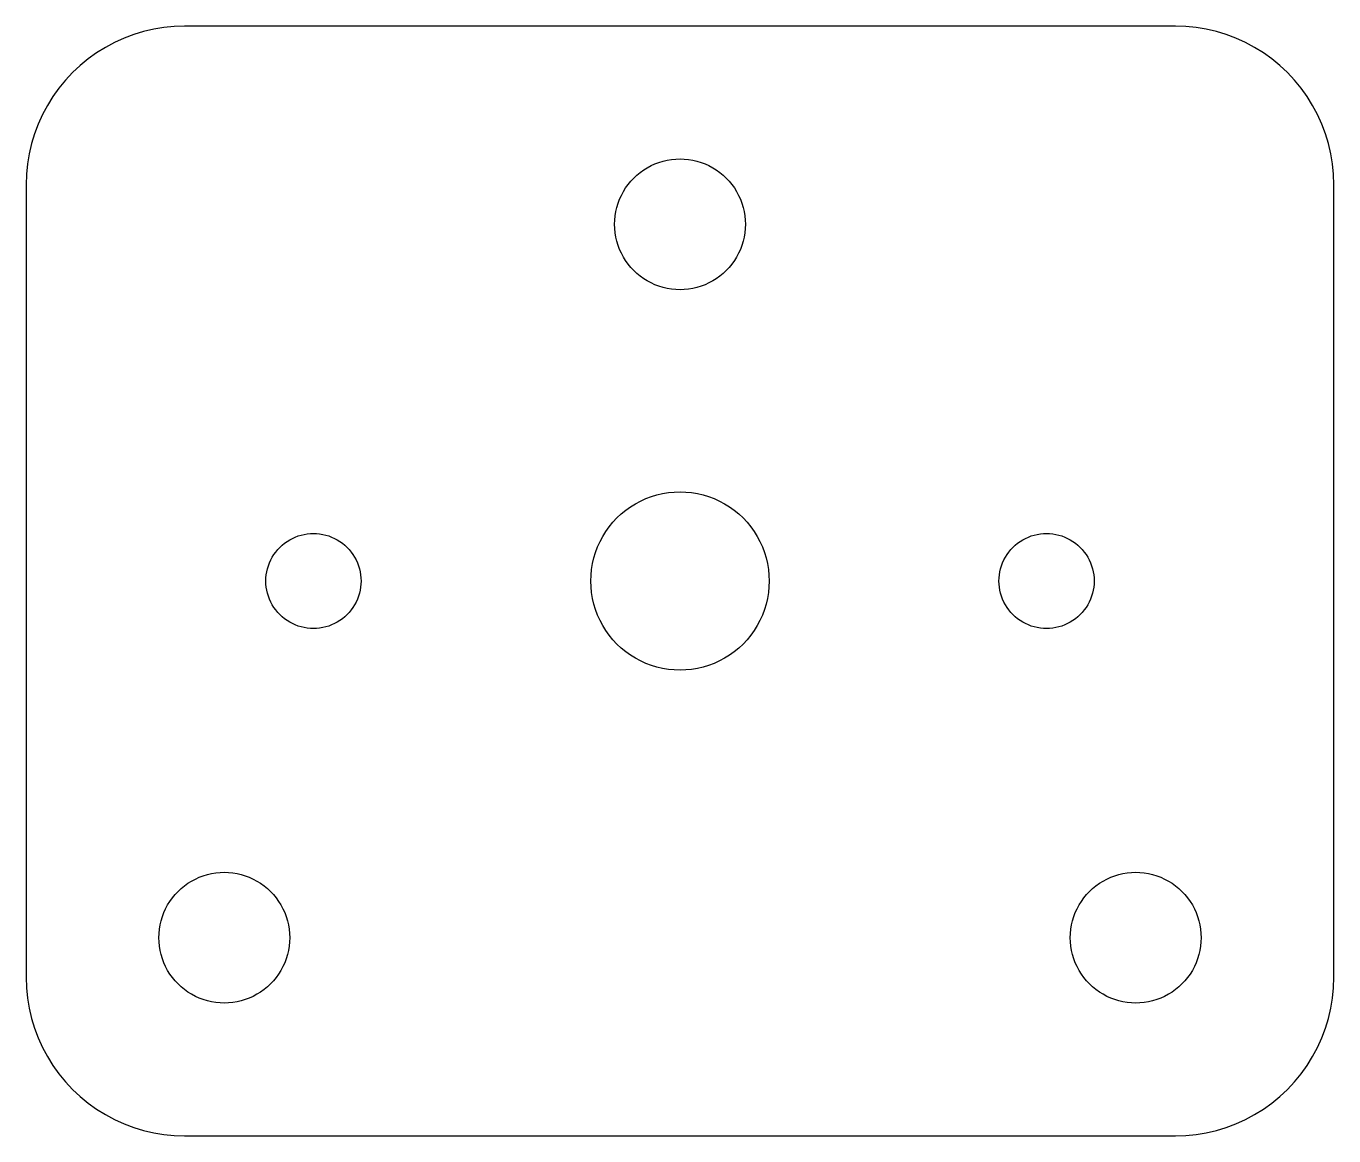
# Model space of a CAD drawing. Header units: millimetres. Extents: x -33 to 33, y -28 to 28.
import ezdxf

# ---------------------------------------------------------------- set-up
doc = ezdxf.new("R2010")
doc.units = ezdxf.units.MM

msp = doc.modelspace()

# ---------------------------------------------------------------- linework, layer by layer
at = {"layer": 'SCHNITT'}
for points in [[(25.523, -27.983), (26.044, -27.932), (26.561, -27.846), (27.071, -27.727), (27.572, -27.575), (28.061, -27.391), (28.538, -27.175), (29, -26.928), (29.445, -26.652), (29.87, -26.347), (30.275, -26.015), (30.657, -25.657), (31.015, -25.275), (31.347, -24.87), (31.652, -24.445), (31.928, -24), (32.175, -23.538), (32.391, -23.061), (32.575, -22.572), (32.727, -22.071), (32.846, -21.561), (32.932, -21.044), (32.983, -20.523), (33, -20), (33, 20), (32.983, 20.523), (32.932, 21.044), (32.846, 21.561), (32.727, 22.071), (32.575, 22.572), (32.391, 23.061), (32.175, 23.538), (31.928, 24), (31.652, 24.445), (31.347, 24.87), (31.015, 25.275), (30.657, 25.657), (30.275, 26.015), (29.87, 26.347), (29.445, 26.652), (29, 26.928), (28.538, 27.175), (28.061, 27.391), (27.572, 27.575), (27.071, 27.727), (26.561, 27.846), (26.044, 27.932), (25.523, 27.983), (25, 28), (-25, 28), (-25.523, 27.983), (-26.044, 27.932), (-26.561, 27.846), (-27.071, 27.727), (-27.572, 27.575), (-28.061, 27.391), (-28.538, 27.175), (-29, 26.928), (-29.445, 26.652), (-29.87, 26.347), (-30.275, 26.015), (-30.657, 25.657), (-31.015, 25.275), (-31.347, 24.87), (-31.652, 24.445), (-31.928, 24), (-32.175, 23.538), (-32.391, 23.061), (-32.575, 22.572), (-32.727, 22.071), (-32.846, 21.561), (-32.932, 21.044), (-32.983, 20.523), (-33, 20), (-33, -20), (-32.983, -20.523), (-32.932, -21.044), (-32.846, -21.561), (-32.727, -22.071), (-32.575, -22.572), (-32.391, -23.061), (-32.175, -23.538), (-31.928, -24), (-31.652, -24.445), (-31.347, -24.87), (-31.015, -25.275), (-30.657, -25.657), (-30.275, -26.015), (-29.87, -26.347), (-29.445, -26.652), (-29, -26.928), (-28.538, -27.175), (-28.061, -27.391), (-27.572, -27.575), (-27.071, -27.727), (-26.561, -27.846), (-26.044, -27.932), (-25.523, -27.983), (-25, -28), (25, -28)], [(-0.216, 14.707), (-0.431, 14.728), (-0.644, 14.763), (-0.854, 14.812), (-1.061, 14.875), (-1.263, 14.951), (-1.46, 15.04), (-1.65, 15.142), (-1.833, 15.256), (-2.009, 15.382), (-2.176, 15.519), (-2.333, 15.667), (-2.481, 15.824), (-2.618, 15.991), (-2.744, 16.167), (-2.858, 16.35), (-2.96, 16.54), (-3.049, 16.737), (-3.125, 16.939), (-3.188, 17.146), (-3.237, 17.356), (-3.272, 17.569), (-3.293, 17.784), (-3.3, 18), (-3.293, 18.216), (-3.272, 18.431), (-3.237, 18.644), (-3.188, 18.854), (-3.125, 19.061), (-3.049, 19.263), (-2.96, 19.46), (-2.858, 19.65), (-2.744, 19.833), (-2.618, 20.009), (-2.481, 20.176), (-2.333, 20.333), (-2.176, 20.481), (-2.009, 20.618), (-1.833, 20.744), (-1.65, 20.858), (-1.46, 20.96), (-1.263, 21.049), (-1.061, 21.125), (-0.854, 21.188), (-0.644, 21.237), (-0.431, 21.272), (-0.216, 21.293), (0, 21.3), (0.216, 21.293), (0.431, 21.272), (0.644, 21.237), (0.854, 21.188), (1.061, 21.125), (1.263, 21.049), (1.46, 20.96), (1.65, 20.858), (1.833, 20.744), (2.009, 20.618), (2.176, 20.481), (2.333, 20.333), (2.481, 20.176), (2.618, 20.009), (2.744, 19.833), (2.858, 19.65), (2.96, 19.46), (3.049, 19.263), (3.125, 19.061), (3.188, 18.854), (3.237, 18.644), (3.272, 18.431), (3.293, 18.216), (3.3, 18), (3.293, 17.784), (3.272, 17.569), (3.237, 17.356), (3.188, 17.146), (3.125, 16.939), (3.049, 16.737), (2.96, 16.54), (2.858, 16.35), (2.744, 16.167), (2.618, 15.991), (2.481, 15.824), (2.333, 15.667), (2.176, 15.519), (2.009, 15.382), (1.833, 15.256), (1.65, 15.142), (1.46, 15.04), (1.263, 14.951), (1.061, 14.875), (0.854, 14.812), (0.644, 14.763), (0.431, 14.728), (0.216, 14.707), (0, 14.7)], [(-0.294, -4.49), (-0.587, -4.462), (-0.878, -4.414), (-1.165, -4.347), (-1.446, -4.261), (-1.722, -4.157), (-1.99, -4.036), (-2.25, -3.897), (-2.5, -3.742), (-2.739, -3.57), (-2.967, -3.383), (-3.182, -3.182), (-3.383, -2.967), (-3.57, -2.739), (-3.742, -2.5), (-3.897, -2.25), (-4.036, -1.99), (-4.157, -1.722), (-4.261, -1.446), (-4.347, -1.165), (-4.414, -0.878), (-4.462, -0.587), (-4.49, -0.294), (-4.5, 0), (-4.49, 0.294), (-4.462, 0.587), (-4.414, 0.878), (-4.347, 1.165), (-4.261, 1.446), (-4.157, 1.722), (-4.036, 1.99), (-3.897, 2.25), (-3.742, 2.5), (-3.57, 2.739), (-3.383, 2.967), (-3.182, 3.182), (-2.967, 3.383), (-2.739, 3.57), (-2.5, 3.742), (-2.25, 3.897), (-1.99, 4.036), (-1.722, 4.157), (-1.446, 4.261), (-1.165, 4.347), (-0.878, 4.414), (-0.587, 4.462), (-0.294, 4.49), (0, 4.5), (0.294, 4.49), (0.587, 4.462), (0.878, 4.414), (1.165, 4.347), (1.446, 4.261), (1.722, 4.157), (1.99, 4.036), (2.25, 3.897), (2.5, 3.742), (2.739, 3.57), (2.967, 3.383), (3.182, 3.182), (3.383, 2.967), (3.57, 2.739), (3.742, 2.5), (3.897, 2.25), (4.036, 1.99), (4.157, 1.722), (4.261, 1.446), (4.347, 1.165), (4.414, 0.878), (4.462, 0.587), (4.49, 0.294), (4.5, 0), (4.49, -0.294), (4.462, -0.587), (4.414, -0.878), (4.347, -1.165), (4.261, -1.446), (4.157, -1.722), (4.036, -1.99), (3.897, -2.25), (3.742, -2.5), (3.57, -2.739), (3.383, -2.967), (3.182, -3.182), (2.967, -3.383), (2.739, -3.57), (2.5, -3.742), (2.25, -3.897), (1.99, -4.036), (1.722, -4.157), (1.446, -4.261), (1.165, -4.347), (0.878, -4.414), (0.587, -4.462), (0.294, -4.49), (0, -4.5)], [(-18.657, -2.395), (-18.813, -2.379), (-18.968, -2.354), (-19.121, -2.318), (-19.271, -2.273), (-19.418, -2.217), (-19.561, -2.152), (-19.7, -2.078), (-19.833, -1.996), (-19.961, -1.904), (-20.082, -1.804), (-20.197, -1.697), (-20.304, -1.582), (-20.404, -1.461), (-20.496, -1.333), (-20.578, -1.2), (-20.652, -1.061), (-20.717, -0.918), (-20.773, -0.771), (-20.818, -0.621), (-20.854, -0.468), (-20.879, -0.313), (-20.895, -0.157), (-20.9, 0), (-20.895, 0.157), (-20.879, 0.313), (-20.854, 0.468), (-20.818, 0.621), (-20.773, 0.771), (-20.717, 0.918), (-20.652, 1.061), (-20.578, 1.2), (-20.496, 1.333), (-20.404, 1.461), (-20.304, 1.582), (-20.197, 1.697), (-20.082, 1.804), (-19.961, 1.904), (-19.833, 1.996), (-19.7, 2.078), (-19.561, 2.152), (-19.418, 2.217), (-19.271, 2.273), (-19.121, 2.318), (-18.968, 2.354), (-18.813, 2.379), (-18.657, 2.395), (-18.5, 2.4), (-18.343, 2.395), (-18.187, 2.379), (-18.032, 2.354), (-17.879, 2.318), (-17.729, 2.273), (-17.582, 2.217), (-17.439, 2.152), (-17.3, 2.078), (-17.167, 1.996), (-17.039, 1.904), (-16.918, 1.804), (-16.803, 1.697), (-16.696, 1.582), (-16.596, 1.461), (-16.504, 1.333), (-16.422, 1.2), (-16.348, 1.061), (-16.283, 0.918), (-16.227, 0.771), (-16.182, 0.621), (-16.146, 0.468), (-16.121, 0.313), (-16.105, 0.157), (-16.1, 0), (-16.105, -0.157), (-16.121, -0.313), (-16.146, -0.468), (-16.182, -0.621), (-16.227, -0.771), (-16.283, -0.918), (-16.348, -1.061), (-16.422, -1.2), (-16.504, -1.333), (-16.596, -1.461), (-16.696, -1.582), (-16.803, -1.697), (-16.918, -1.804), (-17.039, -1.904), (-17.167, -1.996), (-17.3, -2.078), (-17.439, -2.152), (-17.582, -2.217), (-17.729, -2.273), (-17.879, -2.318), (-18.032, -2.354), (-18.187, -2.379), (-18.343, -2.395), (-18.5, -2.4)], [(18.343, -2.395), (18.187, -2.379), (18.032, -2.354), (17.879, -2.318), (17.729, -2.273), (17.582, -2.217), (17.439, -2.152), (17.3, -2.078), (17.167, -1.996), (17.039, -1.904), (16.918, -1.804), (16.803, -1.697), (16.696, -1.582), (16.596, -1.461), (16.504, -1.333), (16.422, -1.2), (16.348, -1.061), (16.283, -0.918), (16.227, -0.771), (16.182, -0.621), (16.146, -0.468), (16.121, -0.313), (16.105, -0.157), (16.1, 0), (16.105, 0.157), (16.121, 0.313), (16.146, 0.468), (16.182, 0.621), (16.227, 0.771), (16.283, 0.918), (16.348, 1.061), (16.422, 1.2), (16.504, 1.333), (16.596, 1.461), (16.696, 1.582), (16.803, 1.697), (16.918, 1.804), (17.039, 1.904), (17.167, 1.996), (17.3, 2.078), (17.439, 2.152), (17.582, 2.217), (17.729, 2.273), (17.879, 2.318), (18.032, 2.354), (18.187, 2.379), (18.343, 2.395), (18.5, 2.4), (18.657, 2.395), (18.813, 2.379), (18.968, 2.354), (19.121, 2.318), (19.271, 2.273), (19.418, 2.217), (19.561, 2.152), (19.7, 2.078), (19.833, 1.996), (19.961, 1.904), (20.082, 1.804), (20.197, 1.697), (20.304, 1.582), (20.404, 1.461), (20.496, 1.333), (20.578, 1.2), (20.652, 1.061), (20.717, 0.918), (20.773, 0.771), (20.818, 0.621), (20.854, 0.468), (20.879, 0.313), (20.895, 0.157), (20.9, 0), (20.895, -0.157), (20.879, -0.313), (20.854, -0.468), (20.818, -0.621), (20.773, -0.771), (20.717, -0.918), (20.652, -1.061), (20.578, -1.2), (20.496, -1.333), (20.404, -1.461), (20.304, -1.582), (20.197, -1.697), (20.082, -1.804), (19.961, -1.904), (19.833, -1.996), (19.7, -2.078), (19.561, -2.152), (19.418, -2.217), (19.271, -2.273), (19.121, -2.318), (18.968, -2.354), (18.813, -2.379), (18.657, -2.395), (18.5, -2.4)], [(-23.216, -21.293), (-23.431, -21.272), (-23.644, -21.237), (-23.854, -21.188), (-24.061, -21.125), (-24.263, -21.049), (-24.46, -20.96), (-24.65, -20.858), (-24.833, -20.744), (-25.009, -20.618), (-25.176, -20.481), (-25.333, -20.333), (-25.481, -20.176), (-25.618, -20.009), (-25.744, -19.833), (-25.858, -19.65), (-25.96, -19.46), (-26.049, -19.263), (-26.125, -19.061), (-26.188, -18.854), (-26.237, -18.644), (-26.272, -18.431), (-26.293, -18.216), (-26.3, -18), (-26.293, -17.784), (-26.272, -17.569), (-26.237, -17.356), (-26.188, -17.146), (-26.125, -16.939), (-26.049, -16.737), (-25.96, -16.54), (-25.858, -16.35), (-25.744, -16.167), (-25.618, -15.991), (-25.481, -15.824), (-25.333, -15.667), (-25.176, -15.519), (-25.009, -15.382), (-24.833, -15.256), (-24.65, -15.142), (-24.46, -15.04), (-24.263, -14.951), (-24.061, -14.875), (-23.854, -14.812), (-23.644, -14.763), (-23.431, -14.728), (-23.216, -14.707), (-23, -14.7), (-22.784, -14.707), (-22.569, -14.728), (-22.356, -14.763), (-22.146, -14.812), (-21.939, -14.875), (-21.737, -14.951), (-21.54, -15.04), (-21.35, -15.142), (-21.167, -15.256), (-20.991, -15.382), (-20.824, -15.519), (-20.667, -15.667), (-20.519, -15.824), (-20.382, -15.991), (-20.256, -16.167), (-20.142, -16.35), (-20.04, -16.54), (-19.951, -16.737), (-19.875, -16.939), (-19.812, -17.146), (-19.763, -17.356), (-19.728, -17.569), (-19.707, -17.784), (-19.7, -18), (-19.707, -18.216), (-19.728, -18.431), (-19.763, -18.644), (-19.812, -18.854), (-19.875, -19.061), (-19.951, -19.263), (-20.04, -19.46), (-20.142, -19.65), (-20.256, -19.833), (-20.382, -20.009), (-20.519, -20.176), (-20.667, -20.333), (-20.824, -20.481), (-20.991, -20.618), (-21.167, -20.744), (-21.35, -20.858), (-21.54, -20.96), (-21.737, -21.049), (-21.939, -21.125), (-22.146, -21.188), (-22.356, -21.237), (-22.569, -21.272), (-22.784, -21.293), (-23, -21.3)], [(22.784, -21.293), (22.569, -21.272), (22.356, -21.237), (22.146, -21.188), (21.939, -21.125), (21.737, -21.049), (21.54, -20.96), (21.35, -20.858), (21.167, -20.744), (20.991, -20.618), (20.824, -20.481), (20.667, -20.333), (20.519, -20.176), (20.382, -20.009), (20.256, -19.833), (20.142, -19.65), (20.04, -19.46), (19.951, -19.263), (19.875, -19.061), (19.812, -18.854), (19.763, -18.644), (19.728, -18.431), (19.707, -18.216), (19.7, -18), (19.707, -17.784), (19.728, -17.569), (19.763, -17.356), (19.812, -17.146), (19.875, -16.939), (19.951, -16.737), (20.04, -16.54), (20.142, -16.35), (20.256, -16.167), (20.382, -15.991), (20.519, -15.824), (20.667, -15.667), (20.824, -15.519), (20.991, -15.382), (21.167, -15.256), (21.35, -15.142), (21.54, -15.04), (21.737, -14.951), (21.939, -14.875), (22.146, -14.812), (22.356, -14.763), (22.569, -14.728), (22.784, -14.707), (23, -14.7), (23.216, -14.707), (23.431, -14.728), (23.644, -14.763), (23.854, -14.812), (24.061, -14.875), (24.263, -14.951), (24.46, -15.04), (24.65, -15.142), (24.833, -15.256), (25.009, -15.382), (25.176, -15.519), (25.333, -15.667), (25.481, -15.824), (25.618, -15.991), (25.744, -16.167), (25.858, -16.35), (25.96, -16.54), (26.049, -16.737), (26.125, -16.939), (26.188, -17.146), (26.237, -17.356), (26.272, -17.569), (26.293, -17.784), (26.3, -18), (26.293, -18.216), (26.272, -18.431), (26.237, -18.644), (26.188, -18.854), (26.125, -19.061), (26.049, -19.263), (25.96, -19.46), (25.858, -19.65), (25.744, -19.833), (25.618, -20.009), (25.481, -20.176), (25.333, -20.333), (25.176, -20.481), (25.009, -20.618), (24.833, -20.744), (24.65, -20.858), (24.46, -20.96), (24.263, -21.049), (24.061, -21.125), (23.854, -21.188), (23.644, -21.237), (23.431, -21.272), (23.216, -21.293), (23, -21.3)]]:
    msp.add_lwpolyline(points, close=True, dxfattribs=at)

doc.saveas('drawing.dxf')
